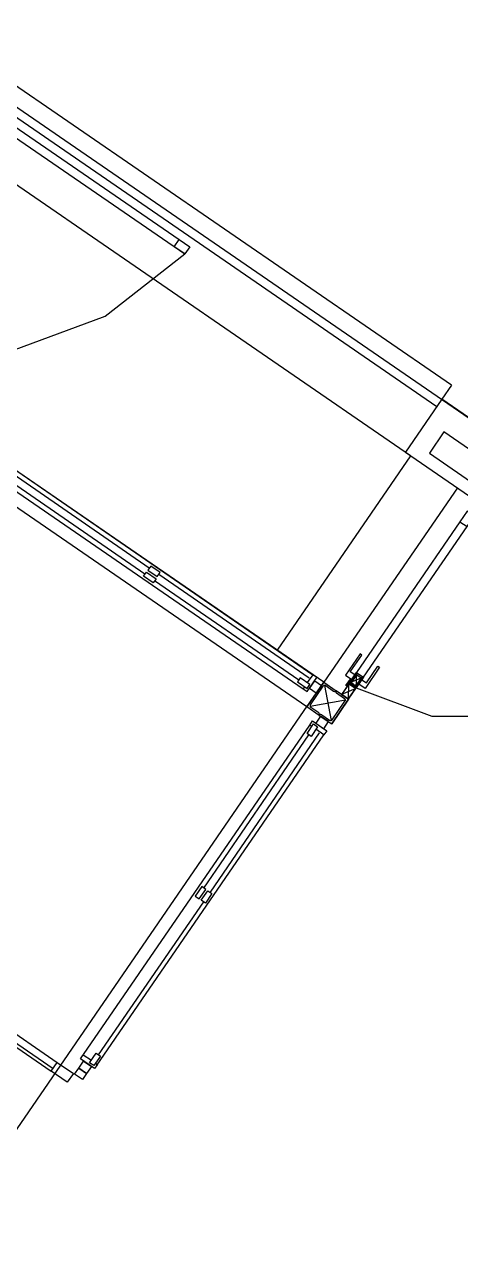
# Model space of a CAD drawing. Header units: metres. Extents: x 2 to 323, y -2 to 254.
# Drawn here: x 92.9 to 94.94, y 186.13 to 191.89 of the extents above; entities that cross this region are included whole.
import ezdxf

# ---------------------------------------------------------------- set-up
doc = ezdxf.new("R2010")
doc.units = ezdxf.units.M
for name, color, linetype in [('0-CARPINTERIA', 7, 'Continuous'), ('0-EST CORTE', 7, 'Continuous'), ('0-MUROS EXISTENTES', 7, 'Continuous'), ('0-PROYECCIONES', 7, 'Continuous'), ('0-VISTA-005', 7, 'Continuous'), ('0-VISTA-010', 7, 'Continuous')]:
    doc.layers.add(name, color=color, linetype=linetype)

msp = doc.modelspace()

# ---------------------------------------------------------------- linework, layer by layer
at = {"layer": '0-CARPINTERIA'}
for p, q in [((92.045, 190.375), (94.249, 188.859)), ((92.045, 190.375), (94.249, 188.859)), ((92.045, 190.375), (94.249, 188.859)), ((91.999, 190.309), (94.204, 188.793)), ((91.999, 190.309), (94.204, 188.793)), ((91.999, 190.309), (94.204, 188.793)), ((93.465, 189.328), (92.763, 189.811)), ((93.465, 189.328), (92.763, 189.811)), ((93.465, 189.328), (92.763, 189.811)), ((93.485, 189.357), (92.783, 189.84)), ((93.485, 189.357), (92.783, 189.84)), ((93.485, 189.357), (92.783, 189.84)), ((93.51, 189.298), (94.184, 188.835)), ((93.51, 189.298), (94.184, 188.835)), ((93.51, 189.298), (94.184, 188.835)), ((94.232, 188.843), (93.53, 189.326)), ((94.232, 188.843), (93.53, 189.326)), ((94.232, 188.843), (93.53, 189.326)), ((93.178, 187.086), (94.235, 188.623)), ((93.178, 187.086), (94.235, 188.623)), ((93.178, 187.086), (94.235, 188.623)), ((93.239, 187.033), (94.301, 188.578)), ((93.239, 187.033), (94.301, 188.578)), ((93.239, 187.033), (94.301, 188.578)), ((93.74, 187.863), (94.231, 188.578)), ((93.74, 187.863), (94.231, 188.578)), ((93.74, 187.863), (94.231, 188.578)), ((94.279, 188.587), (93.769, 187.844)), ((94.279, 188.587), (93.769, 187.844)), ((94.279, 188.587), (93.769, 187.844)), ((93.738, 187.799), (93.247, 187.085)), ((93.738, 187.799), (93.247, 187.085)), ((93.738, 187.799), (93.247, 187.085)), ((92.517, 187.42), (93.056, 187.049)), ((92.517, 187.42), (93.056, 187.049)), ((92.517, 187.42), (93.056, 187.049)), ((92.488, 187.379), (93.028, 187.008)), ((92.488, 187.379), (93.028, 187.008)), ((92.488, 187.379), (93.028, 187.008))]:
    msp.add_line(p, q, dxfattribs=at)
at = {"layer": '0-EST CORTE'}
msp.add_lwpolyline([(94.793, 189.893), (95.287, 189.553), (95.355, 189.652), (94.861, 189.992), (94.793, 189.893)], close=True, dxfattribs=at)
msp.add_lwpolyline([(94.793, 189.893), (95.287, 189.553), (95.355, 189.652), (94.861, 189.992), (94.793, 189.893)], close=True, dxfattribs=at)
at = {"layer": '0-MUROS EXISTENTES'}
msp.add_lwpolyline([(107.713, 176.031), (107.812, 175.963), (110.273, 179.543), (94.851, 190.145), (94.681, 189.898), (99.953, 186.274)], dxfattribs=at)
msp.add_lwpolyline([(107.713, 176.031), (107.812, 175.963), (110.273, 179.543), (94.851, 190.145), (94.681, 189.898), (99.953, 186.274)], dxfattribs=at)
msp.add_lwpolyline([(107.713, 176.031), (107.812, 175.963), (110.273, 179.543), (94.851, 190.145), (94.681, 189.898), (99.953, 186.274)], dxfattribs=at)
at = {"layer": '0-PROYECCIONES'}
for p, q in [((94.705, 189.881), (92.551, 191.361)), ((94.705, 189.881), (92.551, 191.361)), ((94.705, 189.881), (92.551, 191.361)), ((94.3, 188.824), (91.993, 190.41)), ((94.3, 188.824), (91.993, 190.41)), ((94.3, 188.824), (91.993, 190.41)), ((94.221, 188.709), (91.914, 190.295)), ((94.221, 188.709), (91.914, 190.295)), ((94.221, 188.709), (91.914, 190.295)), ((94.705, 189.881), (94.082, 188.974)), ((94.705, 189.881), (94.082, 188.974)), ((94.705, 189.881), (94.082, 188.974)), ((94.924, 189.731), (94.301, 188.824)), ((94.924, 189.731), (94.301, 188.824)), ((94.924, 189.731), (94.301, 188.824)), ((92.583, 186.325), (94.226, 188.716)), ((92.583, 186.325), (94.226, 188.716)), ((92.583, 186.325), (94.226, 188.716))]:
    msp.add_line(p, q, dxfattribs=at)
msp.add_lwpolyline([(92.522, 191.745), (110.273, 179.543), (106.958, 174.72), (89.207, 186.923), (92.522, 191.745)], close=True, dxfattribs=at)
msp.add_lwpolyline([(92.522, 191.745), (110.273, 179.543), (106.958, 174.72), (89.207, 186.923), (92.522, 191.745)], close=True, dxfattribs=at)
at = {"layer": '0-VISTA-005'}
for p, q in [((94.896, 190.21), (90.182, 193.45)), ((94.896, 190.21), (90.182, 193.45)), ((94.896, 190.21), (90.182, 193.45)), ((92.698, 191.575), (94.828, 190.111)), ((92.698, 191.575), (94.828, 190.111)), ((92.698, 191.575), (94.828, 190.111)), ((92.686, 191.535), (93.674, 190.856)), ((92.686, 191.535), (93.674, 190.856)), ((92.686, 191.535), (93.674, 190.856)), ((92.712, 191.468), (93.652, 190.823)), ((92.712, 191.468), (93.652, 190.823)), ((92.712, 191.468), (93.652, 190.823)), ((94.896, 190.21), (94.851, 190.145)), ((94.896, 190.21), (94.851, 190.145)), ((94.896, 190.21), (94.851, 190.145)), ((94.484, 188.847), (94.421, 188.821)), ((94.484, 188.847), (94.421, 188.821)), ((94.484, 188.847), (94.421, 188.821)), ((94.452, 188.8), (94.454, 188.867)), ((94.452, 188.8), (94.454, 188.867)), ((94.452, 188.8), (94.454, 188.867)), ((94.303, 188.809), (94.334, 188.645)), ((94.303, 188.809), (94.334, 188.645)), ((94.303, 188.809), (94.334, 188.645)), ((94.385, 188.768), (94.448, 188.794)), ((94.385, 188.768), (94.448, 188.794)), ((94.385, 188.768), (94.448, 188.794)), ((94.415, 188.747), (94.417, 188.815)), ((94.415, 188.747), (94.417, 188.815)), ((94.415, 188.747), (94.417, 188.815)), ((94.236, 188.712), (94.401, 188.742)), ((94.236, 188.712), (94.401, 188.742)), ((94.236, 188.712), (94.401, 188.742))]:
    msp.add_line(p, q, dxfattribs=at)
msp.add_lwpolyline([(93.674, 190.856), (93.652, 190.823), (93.602, 190.857), (93.625, 190.89), (93.674, 190.856)], close=True, dxfattribs=at)
msp.add_lwpolyline([(93.674, 190.856), (93.652, 190.823), (93.602, 190.857), (93.625, 190.89), (93.674, 190.856)], close=True, dxfattribs=at)
msp.add_lwpolyline([(93.674, 190.856), (93.652, 190.823), (93.602, 190.857), (93.625, 190.89), (93.674, 190.856)], close=True, dxfattribs=at)
for points in [[(91.929, 190.462), (92.386, 190.346), (92.847, 190.372), (93.279, 190.533), (93.652, 190.823)], [(91.929, 190.462), (92.386, 190.346), (92.847, 190.372), (93.279, 190.533), (93.652, 190.823)], [(91.929, 190.462), (92.386, 190.346), (92.847, 190.372), (93.279, 190.533), (93.652, 190.823)], [(94.452, 188.798), (94.805, 188.666), (95.171, 188.665), (95.516, 188.787), (95.806, 189.027)], [(94.452, 188.798), (94.805, 188.666), (95.171, 188.665), (95.516, 188.787), (95.806, 189.027)], [(94.452, 188.798), (94.805, 188.666), (95.171, 188.665), (95.516, 188.787), (95.806, 189.027)]]:
    msp.add_lwpolyline(points, dxfattribs=at)
at = {"layer": '0-VISTA-010'}
for p, q in [((94.936, 189.573), (94.453, 188.87)), ((94.936, 189.573), (94.453, 188.87)), ((94.936, 189.573), (94.453, 188.87)), ((94.486, 188.847), (94.969, 189.55)), ((94.486, 188.847), (94.969, 189.55)), ((94.486, 188.847), (94.969, 189.55)), ((94.221, 188.709), (94.3, 188.824)), ((94.3, 188.824), (94.221, 188.709)), ((94.221, 188.709), (94.3, 188.824)), ((94.3, 188.824), (94.221, 188.709)), ((94.221, 188.709), (94.3, 188.824)), ((94.3, 188.824), (94.221, 188.709)), ((94.238, 188.718), (94.298, 188.805)), ((94.238, 188.718), (94.298, 188.805)), ((94.238, 188.718), (94.298, 188.805)), ((94.3, 188.824), (94.358, 188.784)), ((94.3, 188.824), (94.358, 188.784)), ((94.3, 188.824), (94.358, 188.784)), ((94.31, 188.808), (94.346, 188.782)), ((94.31, 188.808), (94.346, 188.782)), ((94.31, 188.808), (94.346, 188.782)), ((94.358, 188.784), (94.358, 188.784)), ((94.416, 188.745), (94.358, 188.784)), ((94.358, 188.784), (94.358, 188.784)), ((94.358, 188.784), (94.358, 188.784)), ((94.358, 188.784), (94.358, 188.784)), ((94.358, 188.784), (94.358, 188.784)), ((94.416, 188.745), (94.358, 188.784)), ((94.358, 188.784), (94.358, 188.784)), ((94.358, 188.784), (94.358, 188.784)), ((94.358, 188.784), (94.358, 188.784)), ((94.358, 188.784), (94.358, 188.784)), ((94.416, 188.745), (94.358, 188.784)), ((94.358, 188.784), (94.358, 188.784)), ((94.358, 188.784), (94.358, 188.784)), ((94.358, 188.784), (94.358, 188.784)), ((94.397, 188.747), (94.36, 188.773)), ((94.397, 188.747), (94.36, 188.773)), ((94.397, 188.747), (94.36, 188.773)), ((94.337, 188.629), (94.416, 188.745)), ((94.416, 188.745), (94.337, 188.629)), ((94.337, 188.629), (94.416, 188.745)), ((94.416, 188.745), (94.337, 188.629)), ((94.337, 188.629), (94.416, 188.745)), ((94.416, 188.745), (94.337, 188.629)), ((94.339, 188.648), (94.399, 188.736)), ((94.339, 188.648), (94.399, 188.736)), ((94.339, 188.648), (94.399, 188.736)), ((94.279, 188.669), (94.221, 188.709)), ((94.279, 188.669), (94.221, 188.709)), ((94.279, 188.669), (94.221, 188.709)), ((94.277, 188.681), (94.24, 188.706)), ((94.277, 188.681), (94.24, 188.706)), ((94.277, 188.681), (94.24, 188.706)), ((94.279, 188.669), (94.279, 188.669)), ((94.279, 188.669), (94.337, 188.629)), ((94.279, 188.669), (94.279, 188.669)), ((94.279, 188.669), (94.279, 188.669)), ((94.279, 188.669), (94.279, 188.669)), ((94.279, 188.669), (94.279, 188.669)), ((94.279, 188.669), (94.279, 188.669)), ((94.279, 188.669), (94.337, 188.629)), ((94.279, 188.669), (94.279, 188.669)), ((94.279, 188.669), (94.279, 188.669)), ((94.279, 188.669), (94.279, 188.669)), ((94.279, 188.669), (94.279, 188.669)), ((94.279, 188.669), (94.279, 188.669)), ((94.279, 188.669), (94.337, 188.629)), ((94.279, 188.669), (94.279, 188.669)), ((94.279, 188.669), (94.279, 188.669)), ((94.279, 188.669), (94.279, 188.669)), ((94.279, 188.669), (94.279, 188.669)), ((94.291, 188.671), (94.327, 188.646)), ((94.291, 188.671), (94.327, 188.646)), ((94.291, 188.671), (94.327, 188.646)), ((92.497, 187.392), (93.037, 187.02)), ((92.497, 187.392), (93.037, 187.02)), ((92.497, 187.392), (93.037, 187.02))]:
    msp.add_line(p, q, dxfattribs=at)
for points in [[(95.003, 189.599), (94.97, 189.622), (94.936, 189.573), (94.969, 189.55), (95.003, 189.599)], [(95.003, 189.599), (94.97, 189.622), (94.936, 189.573), (94.969, 189.55), (95.003, 189.599)], [(95.003, 189.599), (94.97, 189.622), (94.936, 189.573), (94.969, 189.55), (95.003, 189.599)], [(93.492, 189.366), (93.479, 189.347), (93.523, 189.317), (93.536, 189.336), (93.492, 189.366)], [(93.492, 189.366), (93.479, 189.347), (93.523, 189.317), (93.536, 189.336), (93.492, 189.366)], [(93.492, 189.366), (93.479, 189.347), (93.523, 189.317), (93.536, 189.336), (93.492, 189.366)], [(93.517, 189.307), (93.504, 189.288), (93.459, 189.319), (93.472, 189.338), (93.517, 189.307)], [(93.517, 189.307), (93.504, 189.288), (93.459, 189.319), (93.472, 189.338), (93.517, 189.307)], [(93.517, 189.307), (93.504, 189.288), (93.459, 189.319), (93.472, 189.338), (93.517, 189.307)], [(94.445, 188.858), (94.424, 188.872), (94.478, 188.95), (94.47, 188.956), (94.402, 188.857), (94.431, 188.837), (94.445, 188.858)], [(94.445, 188.858), (94.424, 188.872), (94.478, 188.95), (94.47, 188.956), (94.402, 188.857), (94.431, 188.837), (94.445, 188.858)], [(94.445, 188.858), (94.424, 188.872), (94.478, 188.95), (94.47, 188.956), (94.402, 188.857), (94.431, 188.837), (94.445, 188.858)], [(94.478, 188.835), (94.499, 188.821), (94.552, 188.899), (94.561, 188.894), (94.493, 188.795), (94.464, 188.815), (94.478, 188.835)], [(94.478, 188.835), (94.499, 188.821), (94.552, 188.899), (94.561, 188.894), (94.493, 188.795), (94.464, 188.815), (94.478, 188.835)], [(94.478, 188.835), (94.499, 188.821), (94.552, 188.899), (94.561, 188.894), (94.493, 188.795), (94.464, 188.815), (94.478, 188.835)], [(94.19, 188.844), (94.177, 188.825), (94.222, 188.794), (94.235, 188.814), (94.19, 188.844)], [(94.19, 188.844), (94.177, 188.825), (94.222, 188.794), (94.235, 188.814), (94.19, 188.844)], [(94.19, 188.844), (94.177, 188.825), (94.222, 188.794), (94.235, 188.814), (94.19, 188.844)], [(94.258, 188.831), (94.29, 188.809), (94.265, 188.773), (94.233, 188.795), (94.258, 188.831)], [(94.258, 188.831), (94.29, 188.809), (94.265, 188.773), (94.233, 188.795), (94.258, 188.831)], [(94.258, 188.831), (94.29, 188.809), (94.265, 188.773), (94.233, 188.795), (94.258, 188.831)], [(94.408, 188.805), (94.403, 188.808), (94.423, 188.837), (94.427, 188.834), (94.408, 188.805)], [(94.408, 188.805), (94.403, 188.808), (94.423, 188.837), (94.427, 188.834), (94.408, 188.805)], [(94.408, 188.805), (94.403, 188.808), (94.423, 188.837), (94.427, 188.834), (94.408, 188.805)], [(94.452, 188.798), (94.419, 188.82), (94.453, 188.87), (94.486, 188.847), (94.452, 188.798)], [(94.452, 188.798), (94.419, 188.82), (94.453, 188.87), (94.486, 188.847), (94.452, 188.798)], [(94.452, 188.798), (94.419, 188.82), (94.453, 188.87), (94.486, 188.847), (94.452, 188.798)], [(94.452, 188.8), (94.421, 188.821), (94.454, 188.867), (94.484, 188.847), (94.452, 188.8)], [(94.452, 188.8), (94.421, 188.821), (94.454, 188.867), (94.484, 188.847), (94.452, 188.8)], [(94.452, 188.8), (94.421, 188.821), (94.454, 188.867), (94.484, 188.847), (94.452, 188.8)], [(94.454, 188.858), (94.475, 188.844), (94.449, 188.806), (94.429, 188.821), (94.454, 188.858)], [(94.454, 188.858), (94.475, 188.844), (94.449, 188.806), (94.429, 188.821), (94.454, 188.858)], [(94.454, 188.858), (94.475, 188.844), (94.449, 188.806), (94.429, 188.821), (94.454, 188.858)], [(94.45, 188.794), (94.417, 188.817), (94.383, 188.767), (94.416, 188.745), (94.45, 188.794)], [(94.45, 188.794), (94.417, 188.817), (94.383, 188.767), (94.416, 188.745), (94.45, 188.794)], [(94.45, 188.794), (94.417, 188.817), (94.383, 188.767), (94.416, 188.745), (94.45, 188.794)], [(94.448, 188.794), (94.417, 188.815), (94.385, 188.768), (94.415, 188.747), (94.448, 188.794)], [(94.448, 188.794), (94.417, 188.815), (94.385, 188.768), (94.415, 188.747), (94.448, 188.794)], [(94.448, 188.794), (94.417, 188.815), (94.385, 188.768), (94.415, 188.747), (94.448, 188.794)], [(94.3, 188.607), (94.322, 188.64), (94.285, 188.665), (94.263, 188.632), (94.3, 188.607)], [(94.3, 188.607), (94.322, 188.64), (94.285, 188.665), (94.263, 188.632), (94.3, 188.607)], [(94.3, 188.607), (94.322, 188.64), (94.285, 188.665), (94.263, 188.632), (94.3, 188.607)], [(94.241, 188.571), (94.222, 188.584), (94.252, 188.629), (94.271, 188.616), (94.241, 188.571)], [(94.241, 188.571), (94.222, 188.584), (94.252, 188.629), (94.271, 188.616), (94.241, 188.571)], [(94.241, 188.571), (94.222, 188.584), (94.252, 188.629), (94.271, 188.616), (94.241, 188.571)], [(93.75, 187.857), (93.731, 187.87), (93.7, 187.825), (93.719, 187.812), (93.75, 187.857)], [(93.75, 187.857), (93.731, 187.87), (93.7, 187.825), (93.719, 187.812), (93.75, 187.857)], [(93.75, 187.857), (93.731, 187.87), (93.7, 187.825), (93.719, 187.812), (93.75, 187.857)], [(93.748, 187.793), (93.728, 187.806), (93.759, 187.85), (93.778, 187.837), (93.748, 187.793)], [(93.748, 187.793), (93.728, 187.806), (93.759, 187.85), (93.778, 187.837), (93.748, 187.793)], [(93.748, 187.793), (93.728, 187.806), (93.759, 187.85), (93.778, 187.837), (93.748, 187.793)], [(93.102, 186.957), (93.028, 187.008), (93.056, 187.049), (93.131, 186.998), (93.102, 186.957)], [(93.102, 186.957), (93.028, 187.008), (93.056, 187.049), (93.131, 186.998), (93.102, 186.957)], [(93.102, 186.957), (93.028, 187.008), (93.056, 187.049), (93.131, 186.998), (93.102, 186.957)], [(93.215, 187.03), (93.193, 186.998), (93.157, 187.023), (93.179, 187.055), (93.215, 187.03)], [(93.215, 187.03), (93.193, 186.998), (93.157, 187.023), (93.179, 187.055), (93.215, 187.03)], [(93.215, 187.03), (93.193, 186.998), (93.157, 187.023), (93.179, 187.055), (93.215, 187.03)], [(93.226, 187.034), (93.207, 187.047), (93.238, 187.092), (93.257, 187.079), (93.226, 187.034)], [(93.226, 187.034), (93.207, 187.047), (93.238, 187.092), (93.257, 187.079), (93.226, 187.034)], [(93.226, 187.034), (93.207, 187.047), (93.238, 187.092), (93.257, 187.079), (93.226, 187.034)], [(93.193, 186.998), (93.173, 186.969), (93.136, 186.994), (93.156, 187.023), (93.193, 186.998)], [(93.193, 186.998), (93.173, 186.969), (93.136, 186.994), (93.156, 187.023), (93.193, 186.998)], [(93.193, 186.998), (93.173, 186.969), (93.136, 186.994), (93.156, 187.023), (93.193, 186.998)]]:
    msp.add_lwpolyline(points, close=True, dxfattribs=at)
for points in [[(94.21, 188.803), (94.204, 188.793), (94.223, 188.78), (94.268, 188.846), (94.249, 188.859), (94.223, 188.822)], [(94.21, 188.803), (94.204, 188.793), (94.223, 188.78), (94.268, 188.846), (94.249, 188.859), (94.223, 188.822)], [(94.21, 188.803), (94.204, 188.793), (94.223, 188.78), (94.268, 188.846), (94.249, 188.859), (94.223, 188.822)], [(94.31, 188.808), (94.307, 188.809), (94.303, 188.809), (94.3, 188.808), (94.298, 188.805)], [(94.31, 188.808), (94.307, 188.809), (94.303, 188.809), (94.3, 188.808), (94.298, 188.805)], [(94.31, 188.808), (94.307, 188.809), (94.303, 188.809), (94.3, 188.808), (94.298, 188.805)], [(94.346, 188.782), (94.35, 188.781), (94.353, 188.781), (94.356, 188.782), (94.358, 188.784)], [(94.346, 188.782), (94.35, 188.781), (94.353, 188.781), (94.356, 188.782), (94.358, 188.784)], [(94.346, 188.782), (94.35, 188.781), (94.353, 188.781), (94.356, 188.782), (94.358, 188.784)], [(94.358, 188.784), (94.357, 188.781), (94.357, 188.778), (94.358, 188.775), (94.36, 188.773)], [(94.358, 188.784), (94.357, 188.781), (94.357, 188.778), (94.358, 188.775), (94.36, 188.773)], [(94.358, 188.784), (94.357, 188.781), (94.357, 188.778), (94.358, 188.775), (94.36, 188.773)], [(94.238, 188.718), (94.236, 188.715), (94.236, 188.712), (94.237, 188.709), (94.24, 188.706)], [(94.238, 188.718), (94.236, 188.715), (94.236, 188.712), (94.237, 188.709), (94.24, 188.706)], [(94.238, 188.718), (94.236, 188.715), (94.236, 188.712), (94.237, 188.709), (94.24, 188.706)], [(94.399, 188.736), (94.401, 188.739), (94.401, 188.742), (94.4, 188.745), (94.397, 188.747)], [(94.399, 188.736), (94.401, 188.739), (94.401, 188.742), (94.4, 188.745), (94.397, 188.747)], [(94.399, 188.736), (94.401, 188.739), (94.401, 188.742), (94.4, 188.745), (94.397, 188.747)], [(94.279, 188.669), (94.28, 188.672), (94.28, 188.675), (94.279, 188.678), (94.277, 188.681)], [(94.279, 188.669), (94.28, 188.672), (94.28, 188.675), (94.279, 188.678), (94.277, 188.681)], [(94.279, 188.669), (94.28, 188.672), (94.28, 188.675), (94.279, 188.678), (94.277, 188.681)], [(94.291, 188.671), (94.287, 188.673), (94.284, 188.673), (94.281, 188.671), (94.279, 188.669)], [(94.291, 188.671), (94.287, 188.673), (94.284, 188.673), (94.281, 188.671), (94.279, 188.669)], [(94.291, 188.671), (94.287, 188.673), (94.284, 188.673), (94.281, 188.671), (94.279, 188.669)], [(94.244, 188.617), (94.235, 188.623), (94.248, 188.643), (94.314, 188.597), (94.301, 188.578), (94.263, 188.604)], [(94.244, 188.617), (94.235, 188.623), (94.248, 188.643), (94.314, 188.597), (94.301, 188.578), (94.263, 188.604)], [(94.244, 188.617), (94.235, 188.623), (94.248, 188.643), (94.314, 188.597), (94.301, 188.578), (94.263, 188.604)], [(94.327, 188.646), (94.331, 188.645), (94.334, 188.645), (94.337, 188.646), (94.339, 188.648)], [(94.327, 188.646), (94.331, 188.645), (94.334, 188.645), (94.337, 188.646), (94.339, 188.648)], [(94.327, 188.646), (94.331, 188.645), (94.334, 188.645), (94.337, 188.646), (94.339, 188.648)], [(93.234, 187.046), (93.243, 187.04), (93.23, 187.02), (93.164, 187.066), (93.177, 187.085), (93.215, 187.059)], [(93.234, 187.046), (93.243, 187.04), (93.23, 187.02), (93.164, 187.066), (93.177, 187.085), (93.215, 187.059)], [(93.234, 187.046), (93.243, 187.04), (93.23, 187.02), (93.164, 187.066), (93.177, 187.085), (93.215, 187.059)]]:
    msp.add_lwpolyline(points, dxfattribs=at)

doc.saveas('drawing.dxf')
